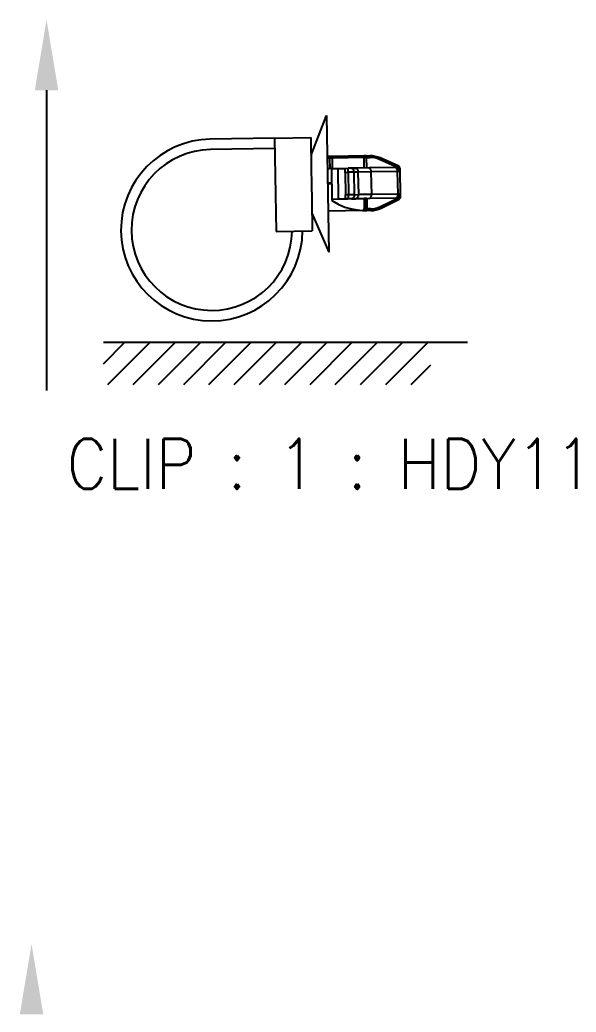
# Model space of a CAD drawing. Header units: inches. Extents: x 47316 to 59086, y 3141 to 11743.
# Drawn here: x 51741.59 to 51769.28, y 6108.26 to 6157.64 of the extents above; entities that cross this region are included whole.
import ezdxf

# ---------------------------------------------------------------- set-up
doc = ezdxf.new("R2010")
doc.units = ezdxf.units.IN
doc.header["$MEASUREMENT"] = 0
doc.styles.get("Standard").update_dxf_attribs({"font": ''})
doc.styles.get('Standard').set_extended_font_data('SimSun')

msp = doc.modelspace()

# ---------------------------------------------------------------- linework, layer by layer
msp.add_line((51742.922, 6154.143), (51742.922, 6139.195))
at = {"color": 0, "linetype": 'ByBlock', "lineweight": -3, "ltscale": 0.132311}
for p, q in [((51756.085, 6150.905), (51756.853, 6152.878)), ((51756.132, 6148.025), (51756.964, 6146.079))]:
    msp.add_line(p, q, dxfattribs=at)
at = {"color": 0, "linetype": 'ByBlock', "lineweight": -3, "ltscale": 0.425}
msp.add_line((51756.853, 6152.878), (51756.964, 6146.079), dxfattribs=at)
at = {"color": 0, "linetype": 'ByBlock', "lineweight": -3, "ltscale": 0.2}
for p, q in [((51754.271, 6151.755), (51751.071, 6151.702)), ((51754.279, 6151.235), (51751.08, 6151.183))]:
    msp.add_line(p, q, dxfattribs=at)
at = {"color": 0, "linetype": 'ByBlock', "lineweight": -3, "ltscale": 0.1125}
for p, q in [((51754.271, 6151.755), (51756.071, 6151.785)), ((51754.347, 6147.116), (51756.147, 6147.145))]:
    msp.add_line(p, q, dxfattribs=at)
at = {"color": 0, "linetype": 'ByBlock', "lineweight": -3, "ltscale": 0.289999}
msp.add_line((51754.271, 6151.755), (51754.347, 6147.116), dxfattribs=at)
at = {"color": 0, "linetype": 'ByBlock', "lineweight": -3, "ltscale": 0.096026}
for p, q in [((51756.071, 6151.785), (51756.096, 6150.248)), ((51756.122, 6148.681), (51756.147, 6147.145))]:
    msp.add_line(p, q, dxfattribs=at)
at = {"color": 0, "linetype": 'ByBlock', "lineweight": -3, "ltscale": 0.008443}
for p, q in [((51757.021, 6150.84), (51756.886, 6150.838)), ((51757.023, 6150.76), (51756.888, 6150.758))]:
    msp.add_line(p, q, dxfattribs=at)
at = {"color": 0, "linetype": 'ByBlock', "lineweight": -3, "ltscale": 0.009488}
msp.add_line((51757.173, 6150.843), (51757.021, 6150.84), dxfattribs=at)
at = {"color": 0, "linetype": 'ByBlock', "lineweight": -3, "ltscale": 0.005}
for p, q in [((51757.023, 6150.76), (51757.021, 6150.84)), ((51758.832, 6150.79), (51758.831, 6150.87)), ((51759.021, 6150.793), (51759.02, 6150.873)), ((51759.496, 6150.696), (51759.529, 6150.769)), ((51760.416, 6150.285), (51760.448, 6150.358)), ((51760.416, 6150.285), (51760.496, 6150.286)), ((51760.44, 6148.787), (51760.52, 6148.788)), ((51760.44, 6148.787), (51760.475, 6148.715)), ((51758.868, 6148.23), (51758.869, 6148.15)), ((51759.063, 6148.233), (51759.064, 6148.153)), ((51759.535, 6148.346), (51759.57, 6148.274))]:
    msp.add_line(p, q, dxfattribs=at)
at = {"color": 0, "linetype": 'ByBlock', "lineweight": -3, "ltscale": 0.007906}
msp.add_line((51757.149, 6150.762), (51757.023, 6150.76), dxfattribs=at)
at = {"color": 0, "linetype": 'ByBlock', "lineweight": -3, "ltscale": 0.032832}
msp.add_line((51757.031, 6150.235), (51757.023, 6150.76), dxfattribs=at)
at = {"color": 0, "linetype": 'ByBlock', "lineweight": -3, "ltscale": 0.097302}
for p, q in [((51758.706, 6150.788), (51757.149, 6150.762)), ((51758.73, 6150.868), (51757.173, 6150.843))]:
    msp.add_line(p, q, dxfattribs=at)
at = {"color": 0, "linetype": 'ByBlock', "lineweight": -3, "ltscale": 0.0325}
for p, q in [((51757.158, 6150.242), (51757.149, 6150.762)), ((51758.706, 6150.788), (51758.714, 6150.268)), ((51758.832, 6150.79), (51758.841, 6150.27)), ((51758.77, 6148.749), (51758.778, 6148.229)), ((51758.859, 6148.75), (51758.868, 6148.23))]:
    msp.add_line(p, q, dxfattribs=at)
at = {"color": 0, "linetype": 'ByBlock', "lineweight": -3, "ltscale": 0.007907}
msp.add_line((51758.832, 6150.79), (51758.706, 6150.788), dxfattribs=at)
at = {"color": 0, "linetype": 'ByBlock', "lineweight": -3, "ltscale": 0.006325}
msp.add_line((51758.831, 6150.87), (51758.73, 6150.868), dxfattribs=at)
at = {"color": 0, "linetype": 'ByBlock', "lineweight": -3, "ltscale": 0.011804}
for p, q in [((51758.831, 6150.87), (51759.02, 6150.873)), ((51758.832, 6150.79), (51759.021, 6150.793))]:
    msp.add_line(p, q, dxfattribs=at)
at = {"color": 0, "linetype": 'ByBlock', "lineweight": -3, "ltscale": 0.062941}
for p, q in [((51760.416, 6150.285), (51759.496, 6150.696)), ((51759.535, 6148.346), (51760.44, 6148.787))]:
    msp.add_line(p, q, dxfattribs=at)
at = {"color": 0, "linetype": 'ByBlock', "lineweight": -3, "ltscale": 0.062942}
for p, q in [((51760.448, 6150.358), (51759.529, 6150.769)), ((51759.57, 6148.274), (51760.475, 6148.715))]:
    msp.add_line(p, q, dxfattribs=at)
at = {"color": 0, "linetype": 'ByBlock', "lineweight": -3, "ltscale": 0.097948}
msp.add_line((51756.096, 6150.248), (51756.122, 6148.681), dxfattribs=at)
at = {"color": 0, "linetype": 'ByBlock', "lineweight": -3, "ltscale": 0.02}
for p, q in [((51757.096, 6150.241), (51757.416, 6150.247)), ((51757.121, 6148.721), (51757.441, 6148.727))]:
    msp.add_line(p, q, dxfattribs=at)
at = {"color": 0, "linetype": 'ByBlock', "lineweight": -3, "ltscale": 0.095}
for p, q in [((51757.096, 6150.241), (51757.121, 6148.721)), ((51757.416, 6150.247), (51757.441, 6148.727))]:
    msp.add_line(p, q, dxfattribs=at)
at = {"color": 0, "linetype": 'ByBlock', "lineweight": -3, "ltscale": 0.022501}
for p, q in [((51757.416, 6150.247), (51757.776, 6150.252)), ((51757.441, 6148.727), (51757.801, 6148.733))]:
    msp.add_line(p, q, dxfattribs=at)
at = {"color": 0, "linetype": 'ByBlock', "lineweight": -3, "ltscale": 0.009364}
for p, q in [((51757.776, 6150.252), (51757.926, 6150.255)), ((51757.779, 6150.052), (51757.929, 6150.055)), ((51757.947, 6148.935), (51757.798, 6148.933)), ((51757.951, 6148.735), (51757.801, 6148.733))]:
    msp.add_line(p, q, dxfattribs=at)
at = {"color": 0, "linetype": 'ByBlock', "lineweight": -3, "ltscale": 0.0125}
for p, q in [((51757.779, 6150.052), (51757.776, 6150.252)), ((51757.929, 6150.055), (51757.926, 6150.255)), ((51757.108, 6149.521), (51756.908, 6149.518)), ((51757.109, 6149.481), (51756.909, 6149.478)), ((51757.801, 6148.733), (51757.798, 6148.933)), ((51757.951, 6148.735), (51757.947, 6148.935))]:
    msp.add_line(p, q, dxfattribs=at)
at = {"color": 0, "linetype": 'ByBlock', "lineweight": -3, "ltscale": 0.009006}
for p, q in [((51758.07, 6150.257), (51757.926, 6150.255)), ((51758.095, 6148.737), (51757.951, 6148.735))]:
    msp.add_line(p, q, dxfattribs=at)
at = {"color": 0, "linetype": 'ByBlock', "lineweight": -3, "ltscale": 0.012637}
for p, q in [((51758.272, 6150.261), (51758.07, 6150.257)), ((51758.419, 6150.063), (51758.217, 6150.06)), ((51758.095, 6148.737), (51758.297, 6148.741)), ((51758.236, 6148.94), (51758.438, 6148.943))]:
    msp.add_line(p, q, dxfattribs=at)
at = {"color": 0, "linetype": 'ByBlock', "lineweight": -3, "ltscale": 0.04455}
for p, q in [((51758.985, 6150.272), (51758.272, 6150.261)), ((51759.01, 6148.753), (51758.297, 6148.741))]:
    msp.add_line(p, q, dxfattribs=at)
at = {"color": 0, "linetype": 'ByBlock', "lineweight": -3, "ltscale": 0.081943}
for p, q in [((51760.296, 6150.294), (51758.985, 6150.272)), ((51760.378, 6150.095), (51759.067, 6150.074)), ((51760.321, 6148.774), (51759.01, 6148.753)), ((51760.397, 6148.975), (51759.086, 6148.954))]:
    msp.add_line(p, q, dxfattribs=at)
at = {"color": 0, "linetype": 'ByBlock', "lineweight": -3, "ltscale": 0.007544}
for p, q in [((51760.499, 6150.097), (51760.378, 6150.095)), ((51760.517, 6148.977), (51760.397, 6148.975))]:
    msp.add_line(p, q, dxfattribs=at)
at = {"color": 0, "linetype": 'ByBlock', "lineweight": -3, "ltscale": 0.07}
for p, q in [((51760.378, 6150.095), (51760.397, 6148.975)), ((51760.499, 6150.097), (51760.517, 6148.977)), ((51757.779, 6150.052), (51757.798, 6148.933)), ((51757.929, 6150.055), (51757.947, 6148.935)), ((51758.217, 6150.06), (51758.236, 6148.94)), ((51758.419, 6150.063), (51758.438, 6148.943)), ((51759.067, 6150.074), (51759.086, 6148.954))]:
    msp.add_line(p, q, dxfattribs=at)
at = {"color": 0, "linetype": 'ByBlock', "lineweight": -3, "ltscale": 0.001816}
for p, q in [((51760.416, 6150.285), (51760.416, 6150.256)), ((51760.44, 6148.816), (51760.44, 6148.787))]:
    msp.add_line(p, q, dxfattribs=at)
at = {"color": 0, "linetype": 'ByBlock', "lineweight": -3, "ltscale": 0.011816}
for p, q in [((51760.496, 6150.286), (51760.499, 6150.097)), ((51760.517, 6148.977), (51760.52, 6148.788))]:
    msp.add_line(p, q, dxfattribs=at)
at = {"color": 0, "linetype": 'ByBlock', "lineweight": -3, "ltscale": 0.018011}
for p, q in [((51758.217, 6150.06), (51757.929, 6150.055)), ((51758.236, 6148.94), (51757.947, 6148.935))]:
    msp.add_line(p, q, dxfattribs=at)
at = {"color": 0, "linetype": 'ByBlock', "lineweight": -3, "ltscale": 0.0405}
for p, q in [((51759.067, 6150.074), (51758.419, 6150.063)), ((51759.086, 6148.954), (51758.438, 6148.943))]:
    msp.add_line(p, q, dxfattribs=at)
at = {"color": 0, "linetype": 'ByBlock', "lineweight": -3, "ltscale": 0.0025}
msp.add_line((51757.044, 6149.48), (51757.043, 6149.52), dxfattribs=at)
at = {"color": 0, "linetype": 'ByBlock', "lineweight": -3, "ltscale": 0.1}
msp.add_line((51757.121, 6148.721), (51758.721, 6148.748), dxfattribs=at)
at = {"color": 0, "linetype": 'ByBlock', "lineweight": -3, "ltscale": 0.004339}
msp.add_line((51757.121, 6148.722), (51757.122, 6148.652), dxfattribs=at)
at = {"color": 0, "linetype": 'ByBlock', "lineweight": -3}
for p, q in [((51757.122, 6148.652), (51757.433, 6148.467)), ((51757.433, 6148.467), (51757.762, 6148.326)), ((51757.762, 6148.326), (51758.103, 6148.23)), ((51758.103, 6148.23), (51758.375, 6148.184)), ((51758.375, 6148.184), (51758.65, 6148.159))]:
    msp.add_line(p, q, dxfattribs=at)
at = {"color": 0, "linetype": 'ByBlock', "lineweight": -3, "ltscale": 0.003059}
msp.add_line((51758.77, 6148.749), (51758.721, 6148.748), dxfattribs=at)
at = {"color": 0, "linetype": 'ByBlock', "lineweight": -3, "ltscale": 0.031953}
msp.add_line((51758.721, 6148.748), (51758.729, 6148.237), dxfattribs=at)
at = {"color": 0, "linetype": 'ByBlock', "lineweight": -3, "ltscale": 0.000233459}
msp.add_line((51758.773, 6148.749), (51758.77, 6148.749), dxfattribs=at)
at = {"color": 0, "linetype": 'ByBlock', "lineweight": -3, "ltscale": 0.005363}
msp.add_line((51758.859, 6148.75), (51758.773, 6148.749), dxfattribs=at)
at = {"color": 0, "linetype": 'ByBlock', "lineweight": -3, "ltscale": 0.107719}
msp.add_line((51758.654, 6148.147), (51756.931, 6148.118), dxfattribs=at)
at = {"color": 0, "linetype": 'ByBlock', "lineweight": -3, "ltscale": 0.000715637}
msp.add_line((51758.65, 6148.159), (51758.651, 6148.148), dxfattribs=at)
at = {"color": 0, "linetype": 'ByBlock', "lineweight": -3, "ltscale": 0.00896}
msp.add_line((51758.654, 6148.147), (51758.798, 6148.149), dxfattribs=at)
at = {"color": 0, "linetype": 'ByBlock', "lineweight": -3, "ltscale": 0.000495148}
msp.add_line((51758.729, 6148.237), (51758.729, 6148.229), dxfattribs=at)
at = {"color": 0, "linetype": 'ByBlock', "lineweight": -3, "ltscale": 9.0198e-05}
msp.add_line((51758.729, 6148.229), (51758.731, 6148.228), dxfattribs=at)
at = {"color": 0, "linetype": 'ByBlock', "lineweight": -3, "ltscale": 0.002986}
msp.add_line((51758.731, 6148.228), (51758.778, 6148.229), dxfattribs=at)
at = {"color": 0, "linetype": 'ByBlock', "lineweight": -3, "ltscale": 0.005597}
msp.add_line((51758.778, 6148.229), (51758.868, 6148.23), dxfattribs=at)
at = {"color": 0, "linetype": 'ByBlock', "lineweight": -3, "ltscale": 0.004477}
msp.add_line((51758.798, 6148.149), (51758.869, 6148.15), dxfattribs=at)
at = {"color": 0, "linetype": 'ByBlock', "lineweight": -3, "ltscale": 0.012206}
for p, q in [((51759.063, 6148.233), (51758.868, 6148.23)), ((51759.064, 6148.153), (51758.869, 6148.15))]:
    msp.add_line(p, q, dxfattribs=at)
at = {"color": 0, "lineweight": -3}
for p, q in [((51745.75, 6141.6), (51763.875, 6141.6, 0)), ((51745.75, 6140.53), (51746.821, 6141.6)), ((51745.975, 6139.498), (51748.078, 6141.6)), ((51747.233, 6139.498), (51749.335, 6141.6)), ((51748.49, 6139.498), (51750.592, 6141.6)), ((51749.747, 6139.498), (51751.85, 6141.6)), ((51751.004, 6139.498), (51753.107, 6141.6)), ((51752.262, 6139.498), (51754.364, 6141.6)), ((51753.519, 6139.498), (51755.621, 6141.6)), ((51754.776, 6139.498), (51756.879, 6141.6)), ((51756.033, 6139.498), (51758.136, 6141.6)), ((51757.291, 6139.498), (51759.393, 6141.6)), ((51758.548, 6139.498), (51760.65, 6141.6)), ((51759.805, 6139.498), (51761.908, 6141.6)), ((51761.062, 6139.498), (51762.04, 6140.475))]:
    msp.add_line(p, q, dxfattribs=at)
at = {"color": 0, "linetype": 'ByBlock', "lineweight": -3}
for centre, radius, start, end in [((51751.145, 6147.183), 4.52, 90.9416, 359.4203), ((51751.145, 6147.183), 4, 90.9416, 359.2225), ((51759.039, 6149.673), 1.2, 65.9247, 90.9416), ((51759.039, 6149.673), 1.12, 65.9247, 90.9416), ((51757.103, 6149.841), 0.4, 90.9416, 120.9416), ((51760.299, 6150.094), 0.2, 0.9416, 90.9416), ((51760.416, 6150.285), 0.08, 0.9416, 65.9247), ((51760.317, 6148.974), 0.2, 270.9416, 0.9416), ((51760.44, 6148.787), 0.08, 295.9585, 0.9416), ((51758.655, 6148.233), 0.0745, 266.8653, 2.5422), ((51758.649, 6148.227), 0.0799, 270.8843, 0.8842), ((51758.653, 6148.15), 0.00347, 226.551, 289.7792), ((51759.045, 6149.353), 1.12, 270.9416, 295.9585), ((51759.045, 6149.353), 1.2, 270.9416, 295.9585)]:
    msp.add_arc(centre, radius, start, end, dxfattribs=at)
at = {"color": 0, "linetype": 'ByBlock', "lineweight": -3, "extrusion": (0, 0, -1)}
for centre, major_axis, ratio, start_param, end_param in [((51757.174, 6150.763), (-0.0013, 0.08), 0.316228, 4.712389, 6.283185), ((51758.731, 6150.788), (-0.0013, 0.08), 0.316228, 4.712389, 6.283185), ((51758.073, 6150.057), (-0.003, 0.2), 0.720438, 6.283185, 7.853982), ((51758.275, 6150.061), (-0.003, 0.2), 0.720438, 0, 1.570796), ((51758.988, 6150.072), (-0.003, 0.2), 0.396439, -6.283185, -4.712389), ((51760.299, 6150.094), (-0.003, 0.2), 0.396439, -6.283185, -4.712389), ((51758.092, 6148.937), (-0.003, 0.2), 0.720438, 1.570796, 3.141593), ((51758.294, 6148.941), (-0.003, 0.2), 0.720438, 1.570796, 3.141593), ((51759.006, 6148.952), (-0.003, 0.2), 0.396439, 1.570796, 3.141593), ((51760.317, 6148.974), (-0.003, 0.2), 0.396439, 1.570796, 3.141593), ((51758.653, 6148.227), (-0.0013, 0.08), 0.97071, 1.570796, 3.141593), ((51758.796, 6148.229), (-0.0013, 0.08), 0.22389, 3.141593, 4.712389)]:
    msp.add_ellipse(centre, major_axis=major_axis, ratio=ratio, start_param=start_param, end_param=end_param, dxfattribs=at)
for points in [[(51742.338, 6154.143), (51742.922, 6157.643), (51743.505, 6154.143)], [(51741.593, 6108.155, 0), (51742.176, 6111.655, 0), (51742.76, 6108.155, 0)]]:
    msp.add_solid(points)

# ---------------------------------------------------------------- texts
at = {"color": 42, "linetype": 'Continuous', "lineweight": 15, "insert": (51743.917, 6136.799), "char_height": 2.5, "width": 31.28571, "attachment_point": 1}
msp.add_mtext('\\Fromans.shx;\\W0.9000000000;\\T1.0000000000;\\o\\lCLIP : 1 : HDY11', dxfattribs=at)

doc.saveas('drawing.dxf')
